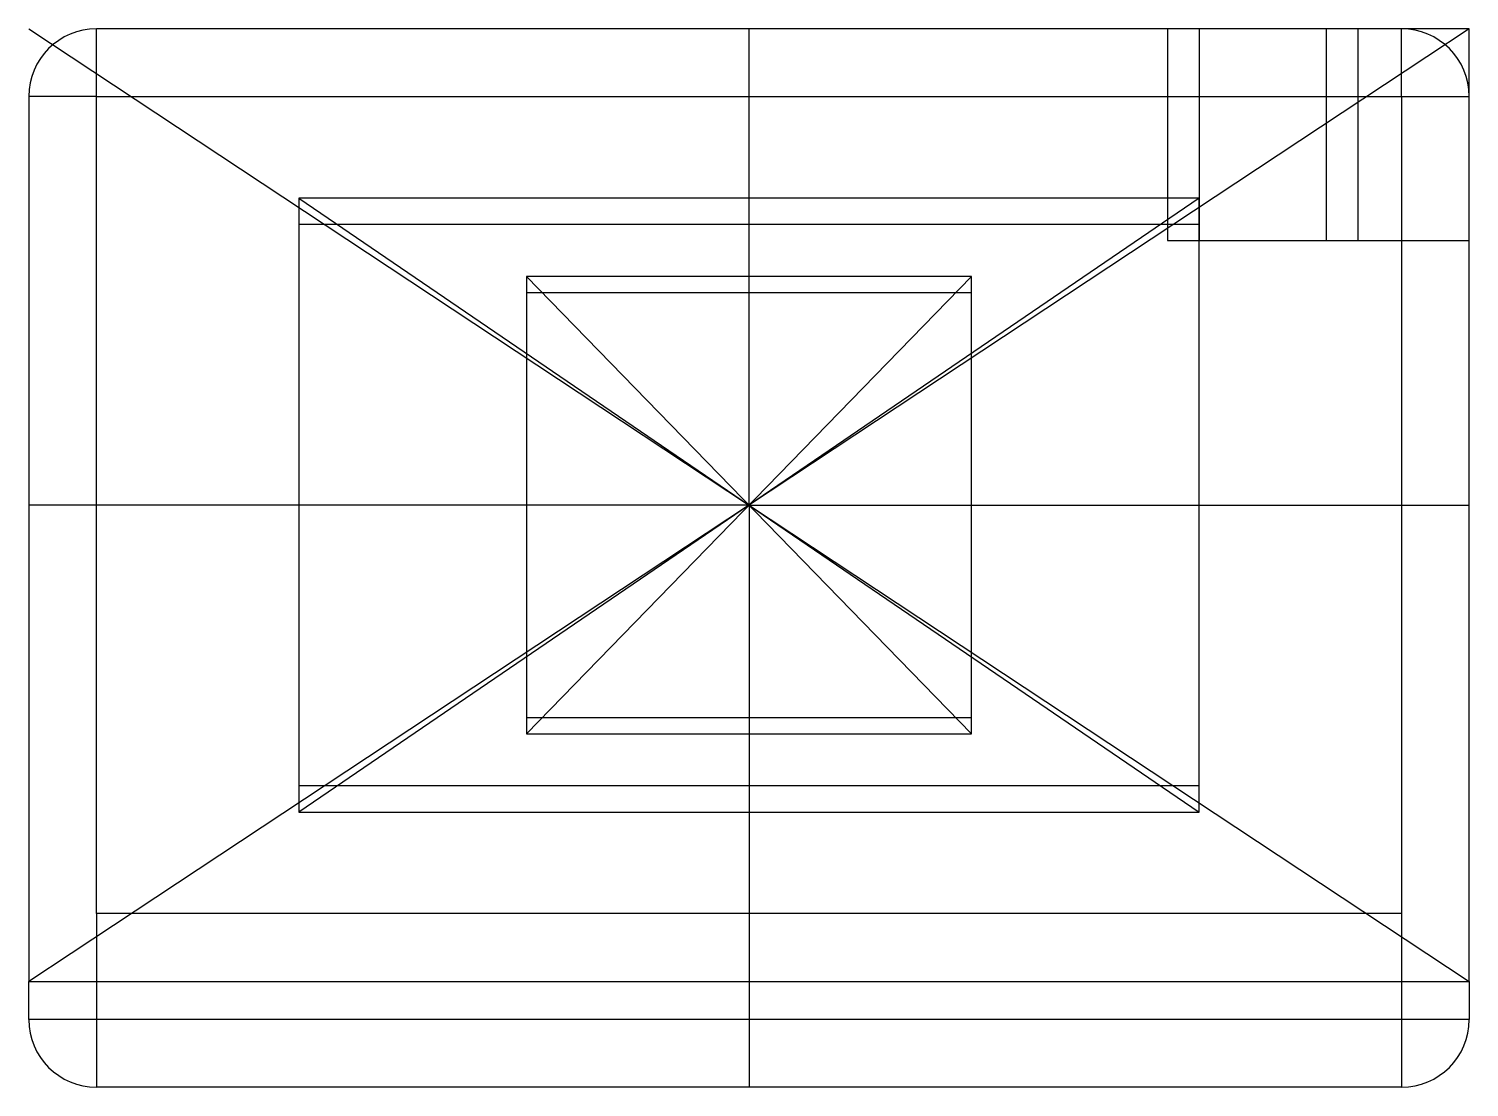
# Model space of a CAD drawing. Header units: millimetres. Extents: x -68 to 68, y -55 to 45.
import ezdxf

# ---------------------------------------------------------------- set-up
doc = ezdxf.new("R2010")
doc.units = ezdxf.units.MM
doc.layers.get('0').update_dxf_attribs({"linetype": 'CONTINUOUS'})

msp = doc.modelspace()

# ---------------------------------------------------------------- linework, layer by layer
for p, q in [((68, 45), (-68, -45)), ((-68, 45), (68, -45)), ((61.6, 45), (-61.6, 45)), ((-61.6, 38.6), (-61.6, 45)), ((0, 0), (0, 45)), ((68, 45), (39.5, 45)), ((39.5, 45), (39.5, 25)), ((42.5, 45), (42.5, 25)), ((54.5, 45), (54.5, 25)), ((57.5, 45), (57.5, 25)), ((61.6, 38.6), (61.6, 45)), ((68, 25), (68, 45)), ((-68, 38.6), (-68, -45)), ((-61.6, 38.6), (-68, 38.6)), ((61.6, 38.6), (68, 38.6)), ((68, -45), (68, 38.6)), ((42.5, 29), (-42.5, 29)), ((-42.5, 29), (-42.5, -29)), ((42.5, 29), (-42.5, -29)), ((-42.5, 29), (42.5, -29)), ((42.5, -29), (42.5, 29)), ((42.5, 26.5), (-42.5, 26.5)), ((39.5, 25), (68, 25)), ((21, 21.6), (-21, 21.6)), ((-21, 21.6), (-21, -21.6)), ((21, 21.6), (-21, -21.6)), ((-21, 21.6), (21, -21.6)), ((21, -21.6), (21, 21.6)), ((-21, 20.1), (21, 20.1)), ((0, 0), (-68, 0)), ((0, 0), (68, 0)), ((0, 0), (0, -55)), ((21, -20.1), (-21, -20.1)), ((-21, -21.6), (21, -21.6)), ((-42.5, -26.5), (42.5, -26.5)), ((-42.5, -29), (42.5, -29)), ((-61.6, -38.6), (-61.6, -55)), ((61.6, -38.6), (61.6, -55)), ((-68, -45), (68, -45)), ((-68, -45), (68, -45)), ((-68, -48.6), (-68, -45)), ((68, -45), (68, -48.6)), ((68, -48.6), (-68, -48.6)), ((61.6, -55), (-61.6, -55))]:
    msp.add_line(p, q)
msp.add_lwpolyline([(61.6, -38.6), (-61.6, -38.6), (-61.6, 38.6), (61.6, 38.6)], close=True)
for centre, start, end in [((-61.6, 38.6), 90, 180), ((61.6, 38.6), 0, 90), ((-61.6, -48.6), 180, 270), ((61.6, -48.6), -90, 0)]:
    msp.add_arc(centre, 6.4, start, end)

doc.saveas('drawing.dxf')
